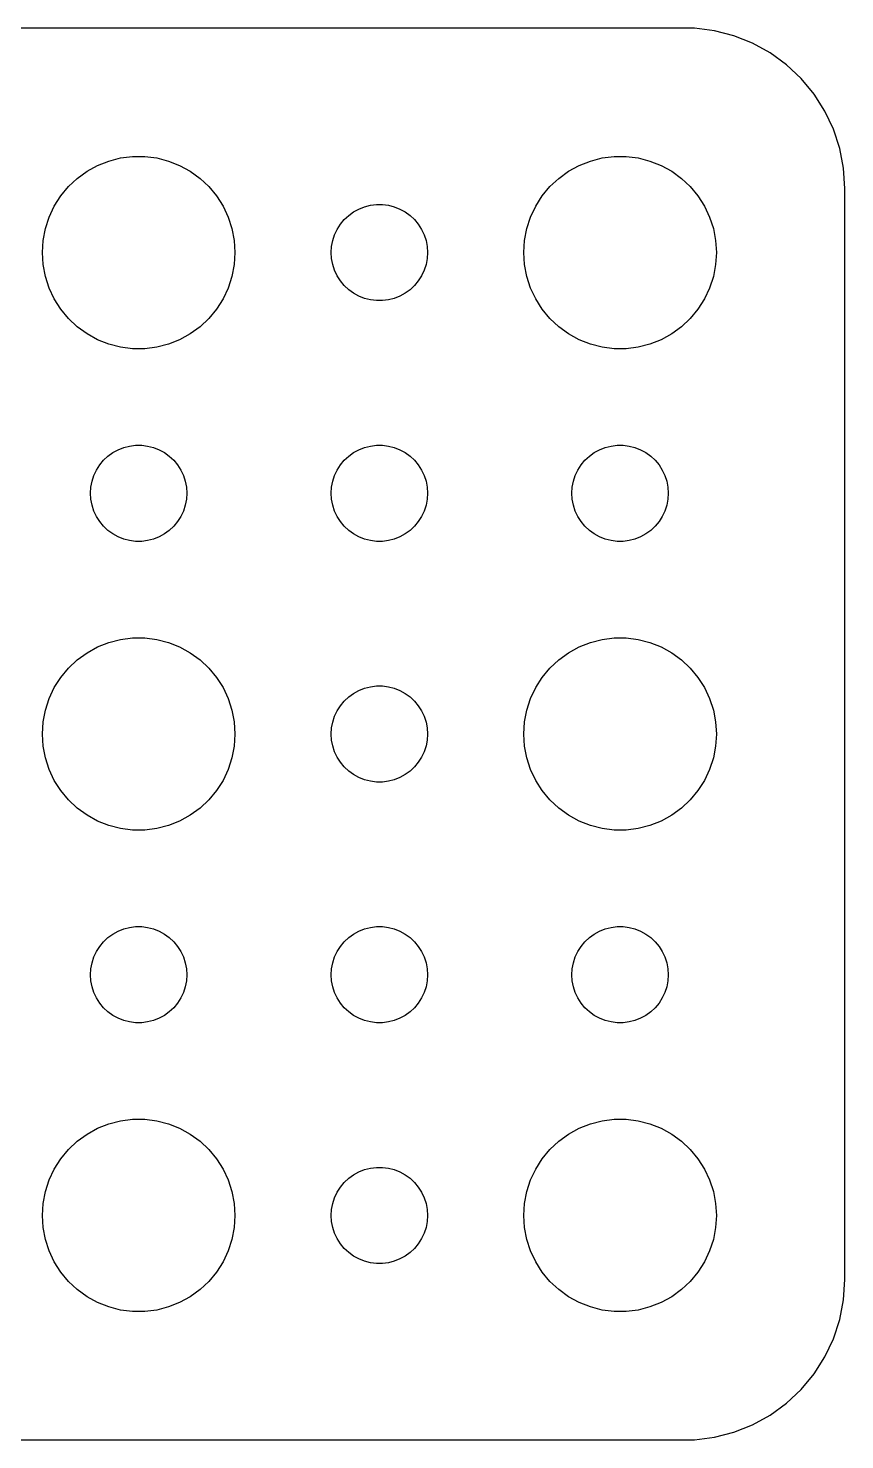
# Model space of a CAD drawing. Header units: metres. Extents: x -22 to 22, y 248 to 508.
# Drawn here: x -3.44 to 22, y 356.01 to 399.99 of the extents above; entities that cross this region are included whole.
import ezdxf

# ---------------------------------------------------------------- set-up
doc = ezdxf.new("R2010")
doc.units = ezdxf.units.M

msp = doc.modelspace()

# ---------------------------------------------------------------- linework, layer by layer
for p, q in [((17.3139, 399.99), (-17.3139, 399.99)), ((17.9369, 399.911), (17.3139, 399.99)), ((18.5451, 399.755), (17.9369, 399.911)), ((19.1289, 399.524), (18.5451, 399.755)), ((19.6791, 399.222), (19.1289, 399.524)), ((20.1871, 398.853), (19.6791, 399.222)), ((20.6448, 398.423), (20.1871, 398.853)), ((21.0451, 397.939), (20.6448, 398.423)), ((21.3815, 397.409), (21.0451, 397.939)), ((21.6489, 396.841), (21.3815, 397.409)), ((21.8429, 396.243), (21.6489, 396.841)), ((-1.27733, 395.714), (-0.927048, 395.853)), ((-0.927048, 395.853), (-0.562134, 395.947)), ((-0.562134, 395.947), (-0.18837, 395.994)), ((-0.18837, 395.994), (0.18837, 395.994)), ((0.18837, 395.994), (0.562134, 395.947)), ((0.562134, 395.947), (0.927048, 395.853)), ((0.927048, 395.853), (1.27733, 395.714)), ((13.7227, 395.714), (14.0729, 395.853)), ((14.0729, 395.853), (14.4379, 395.947)), ((14.4379, 395.947), (14.8116, 395.994)), ((14.8116, 395.994), (15.1884, 395.994)), ((15.1884, 395.994), (15.5621, 395.947)), ((15.5621, 395.947), (15.927, 395.853)), ((15.927, 395.853), (16.2773, 395.714)), ((21.9606, 395.627), (21.8429, 396.243)), ((-1.91226, 395.312), (-1.60747, 395.533)), ((-1.60747, 395.533), (-1.27733, 395.714)), ((1.27733, 395.714), (1.60747, 395.533)), ((1.60747, 395.533), (1.91226, 395.312)), ((13.0877, 395.312), (13.3925, 395.533)), ((13.3925, 395.533), (13.7227, 395.714)), ((16.2773, 395.714), (16.6075, 395.533)), ((16.6075, 395.533), (16.9123, 395.312)), ((22, 395), (21.9606, 395.627)), ((-2.42705, 394.763), (-2.1869, 395.054)), ((-2.1869, 395.054), (-1.91226, 395.312)), ((1.91226, 395.312), (2.1869, 395.054)), ((2.1869, 395.054), (2.42705, 394.763)), ((12.5729, 394.763), (12.8131, 395.054)), ((12.8131, 395.054), (13.0877, 395.312)), ((16.9123, 395.312), (17.1869, 395.054)), ((17.1869, 395.054), (17.427, 394.763)), ((22, 361), (22, 395)), ((-2.62891, 394.445), (-2.42705, 394.763)), ((2.42705, 394.763), (2.62891, 394.445)), ((12.3711, 394.445), (12.5729, 394.763)), ((17.427, 394.763), (17.6289, 394.445)), ((-2.90575, 393.746), (-2.78932, 394.104)), ((-2.78932, 394.104), (-2.62891, 394.445)), ((2.62891, 394.445), (2.78932, 394.104)), ((2.78932, 394.104), (2.90575, 393.746)), ((6.40654, 394.027), (6.54385, 394.156)), ((6.54385, 394.156), (6.69626, 394.266)), ((6.69626, 394.266), (6.86133, 394.357)), ((6.86133, 394.357), (7.03647, 394.427)), ((7.03647, 394.427), (7.21892, 394.473)), ((7.21892, 394.473), (7.40581, 394.497)), ((7.40581, 394.497), (7.59418, 394.497)), ((7.59418, 394.497), (7.78107, 394.473)), ((7.78107, 394.473), (7.96352, 394.427)), ((7.96352, 394.427), (8.13866, 394.357)), ((8.13866, 394.357), (8.30373, 394.266)), ((8.30373, 394.266), (8.45613, 394.156)), ((8.45613, 394.156), (8.59344, 394.027)), ((12.0942, 393.746), (12.2107, 394.104)), ((12.2107, 394.104), (12.3711, 394.445)), ((17.6289, 394.445), (17.7893, 394.104)), ((17.7893, 394.104), (17.9057, 393.746)), ((-2.97633, 393.376), (-2.90575, 393.746)), ((2.90575, 393.746), (2.97633, 393.376)), ((6.10533, 393.552), (6.18553, 393.723)), ((6.18553, 393.723), (6.28647, 393.882)), ((6.28647, 393.882), (6.40654, 394.027)), ((8.59344, 394.027), (8.71352, 393.882)), ((8.71352, 393.882), (8.81445, 393.723)), ((8.81445, 393.723), (8.89465, 393.552)), ((12.0237, 393.376), (12.0942, 393.746)), ((17.9057, 393.746), (17.9763, 393.376)), ((-3, 393), (-2.97633, 393.376)), ((2.97633, 393.376), (3, 393)), ((6, 393), (6.01183, 393.188)), ((6.01183, 393.188), (6.04712, 393.373)), ((6.04712, 393.373), (6.10533, 393.552)), ((8.89465, 393.552), (8.95287, 393.373)), ((8.95287, 393.373), (8.98816, 393.188)), ((8.98816, 393.188), (9, 393)), ((12, 393), (12.0237, 393.376)), ((17.9763, 393.376), (18, 393)), ((-2.97633, 392.624), (-3, 393)), ((3, 393), (2.97633, 392.624)), ((6.01183, 392.812), (6, 393)), ((6.04712, 392.627), (6.01183, 392.812)), ((8.98816, 392.812), (8.95287, 392.627)), ((9, 393), (8.98816, 392.812)), ((12.0237, 392.624), (12, 393)), ((18, 393), (17.9763, 392.624)), ((-2.90575, 392.254), (-2.97633, 392.624)), ((2.97633, 392.624), (2.90575, 392.254)), ((6.10533, 392.448), (6.04712, 392.627)), ((6.18553, 392.277), (6.10533, 392.448)), ((8.89465, 392.448), (8.81445, 392.277)), ((8.95287, 392.627), (8.89465, 392.448)), ((12.0942, 392.254), (12.0237, 392.624)), ((17.9763, 392.624), (17.9057, 392.254)), ((-2.78932, 391.896), (-2.90575, 392.254)), ((-2.62891, 391.555), (-2.78932, 391.896)), ((2.78932, 391.896), (2.62891, 391.555)), ((2.90575, 392.254), (2.78932, 391.896)), ((6.28647, 392.118), (6.18553, 392.277)), ((6.40654, 391.973), (6.28647, 392.118)), ((6.54385, 391.844), (6.40654, 391.973)), ((8.59344, 391.973), (8.45613, 391.844)), ((8.71352, 392.118), (8.59344, 391.973)), ((8.81445, 392.277), (8.71352, 392.118)), ((12.2107, 391.896), (12.0942, 392.254)), ((12.3711, 391.555), (12.2107, 391.896)), ((17.7893, 391.896), (17.6289, 391.555)), ((17.9057, 392.254), (17.7893, 391.896)), ((-2.42705, 391.237), (-2.62891, 391.555)), ((2.62891, 391.555), (2.42705, 391.237)), ((6.69626, 391.734), (6.54385, 391.844)), ((6.86133, 391.643), (6.69626, 391.734)), ((7.03647, 391.573), (6.86133, 391.643)), ((7.21892, 391.527), (7.03647, 391.573)), ((7.40581, 391.503), (7.21892, 391.527)), ((7.59418, 391.503), (7.40581, 391.503)), ((7.78107, 391.527), (7.59418, 391.503)), ((7.96352, 391.573), (7.78107, 391.527)), ((8.13866, 391.643), (7.96352, 391.573)), ((8.30373, 391.734), (8.13866, 391.643)), ((8.45613, 391.844), (8.30373, 391.734)), ((12.5729, 391.237), (12.3711, 391.555)), ((17.6289, 391.555), (17.427, 391.237)), ((-2.1869, 390.946), (-2.42705, 391.237)), ((2.42705, 391.237), (2.1869, 390.946)), ((12.8131, 390.946), (12.5729, 391.237)), ((17.427, 391.237), (17.1869, 390.946)), ((-1.91226, 390.688), (-2.1869, 390.946)), ((-1.60747, 390.467), (-1.91226, 390.688)), ((1.91226, 390.688), (1.60747, 390.467)), ((2.1869, 390.946), (1.91226, 390.688)), ((13.0877, 390.688), (12.8131, 390.946)), ((13.3925, 390.467), (13.0877, 390.688)), ((16.9123, 390.688), (16.6075, 390.467)), ((17.1869, 390.946), (16.9123, 390.688)), ((-1.27733, 390.286), (-1.60747, 390.467)), ((-0.927048, 390.147), (-1.27733, 390.286)), ((-0.562134, 390.053), (-0.927048, 390.147)), ((0.927048, 390.147), (0.562134, 390.053)), ((1.27733, 390.286), (0.927048, 390.147)), ((1.60747, 390.467), (1.27733, 390.286)), ((13.7227, 390.286), (13.3925, 390.467)), ((14.0729, 390.147), (13.7227, 390.286)), ((14.4379, 390.053), (14.0729, 390.147)), ((15.927, 390.147), (15.5621, 390.053)), ((16.2773, 390.286), (15.927, 390.147)), ((16.6075, 390.467), (16.2773, 390.286)), ((-0.18837, 390.006), (-0.562134, 390.053)), ((0.18837, 390.006), (-0.18837, 390.006)), ((0.562134, 390.053), (0.18837, 390.006)), ((14.8116, 390.006), (14.4379, 390.053)), ((15.1884, 390.006), (14.8116, 390.006)), ((15.5621, 390.053), (15.1884, 390.006)), ((-1.09344, 386.527), (-0.956131, 386.656)), ((-0.956131, 386.656), (-0.803726, 386.766)), ((-0.803726, 386.766), (-0.638657, 386.857)), ((-0.638657, 386.857), (-0.463516, 386.927)), ((-0.463516, 386.927), (-0.281067, 386.973)), ((-0.281067, 386.973), (-0.094177, 386.997)), ((-0.094177, 386.997), (0.094177, 386.997)), ((0.094177, 386.997), (0.281067, 386.973)), ((0.281067, 386.973), (0.463516, 386.927)), ((0.463516, 386.927), (0.638657, 386.857)), ((0.638657, 386.857), (0.803726, 386.766)), ((0.803726, 386.766), (0.956131, 386.656)), ((0.956131, 386.656), (1.09344, 386.527)), ((6.40654, 386.527), (6.54385, 386.656)), ((6.54385, 386.656), (6.69626, 386.766)), ((6.69626, 386.766), (6.86133, 386.857)), ((6.86133, 386.857), (7.03647, 386.927)), ((7.03647, 386.927), (7.21892, 386.973)), ((7.21892, 386.973), (7.40581, 386.997)), ((7.40581, 386.997), (7.59418, 386.997)), ((7.59418, 386.997), (7.78107, 386.973)), ((7.78107, 386.973), (7.96352, 386.927)), ((7.96352, 386.927), (8.13866, 386.857)), ((8.13866, 386.857), (8.30373, 386.766)), ((8.30373, 386.766), (8.45613, 386.656)), ((8.45613, 386.656), (8.59344, 386.527)), ((13.9065, 386.527), (14.0439, 386.656)), ((14.0439, 386.656), (14.1963, 386.766)), ((14.1963, 386.766), (14.3613, 386.857)), ((14.3613, 386.857), (14.5365, 386.927)), ((14.5365, 386.927), (14.7189, 386.973)), ((14.7189, 386.973), (14.9058, 386.997)), ((14.9058, 386.997), (15.0942, 386.997)), ((15.0942, 386.997), (15.2811, 386.973)), ((15.2811, 386.973), (15.4635, 386.927)), ((15.4635, 386.927), (15.6387, 386.857)), ((15.6387, 386.857), (15.8037, 386.766)), ((15.8037, 386.766), (15.9561, 386.656)), ((15.9561, 386.656), (16.0934, 386.527)), ((-1.39465, 386.052), (-1.31445, 386.223)), ((-1.31445, 386.223), (-1.21352, 386.382)), ((-1.21352, 386.382), (-1.09344, 386.527)), ((1.09344, 386.527), (1.21352, 386.382)), ((1.21352, 386.382), (1.31445, 386.223)), ((1.31445, 386.223), (1.39465, 386.052)), ((6.10533, 386.052), (6.18553, 386.223)), ((6.18553, 386.223), (6.28647, 386.382)), ((6.28647, 386.382), (6.40654, 386.527)), ((8.59344, 386.527), (8.71352, 386.382)), ((8.71352, 386.382), (8.81445, 386.223)), ((8.81445, 386.223), (8.89465, 386.052)), ((13.6053, 386.052), (13.6855, 386.223)), ((13.6855, 386.223), (13.7865, 386.382)), ((13.7865, 386.382), (13.9065, 386.527)), ((16.0934, 386.527), (16.2135, 386.382)), ((16.2135, 386.382), (16.3145, 386.223)), ((16.3145, 386.223), (16.3947, 386.052)), ((-1.48816, 385.688), (-1.45287, 385.873)), ((-1.45287, 385.873), (-1.39465, 386.052)), ((1.39465, 386.052), (1.45287, 385.873)), ((1.45287, 385.873), (1.48816, 385.688)), ((6.01183, 385.688), (6.04712, 385.873)), ((6.04712, 385.873), (6.10533, 386.052)), ((8.89465, 386.052), (8.95287, 385.873)), ((8.95287, 385.873), (8.98816, 385.688)), ((13.5118, 385.688), (13.5471, 385.873)), ((13.5471, 385.873), (13.6053, 386.052)), ((16.3947, 386.052), (16.4529, 385.873)), ((16.4529, 385.873), (16.4882, 385.688)), ((-1.5, 385.5), (-1.48816, 385.688)), ((-1.48816, 385.312), (-1.5, 385.5)), ((-1.45287, 385.127), (-1.48816, 385.312)), ((1.48816, 385.312), (1.45287, 385.127)), ((1.48816, 385.688), (1.5, 385.5)), ((1.5, 385.5), (1.48816, 385.312)), ((6, 385.5), (6.01183, 385.688)), ((6.01183, 385.312), (6, 385.5)), ((6.04712, 385.127), (6.01183, 385.312)), ((8.98816, 385.312), (8.95287, 385.127)), ((8.98816, 385.688), (9, 385.5)), ((9, 385.5), (8.98816, 385.312)), ((13.5, 385.5), (13.5118, 385.688)), ((13.5118, 385.312), (13.5, 385.5)), ((13.5471, 385.127), (13.5118, 385.312)), ((16.4882, 385.312), (16.4529, 385.127)), ((16.4882, 385.688), (16.5, 385.5)), ((16.5, 385.5), (16.4882, 385.312)), ((-1.39465, 384.948), (-1.45287, 385.127)), ((-1.31445, 384.777), (-1.39465, 384.948)), ((1.39465, 384.948), (1.31445, 384.777)), ((1.45287, 385.127), (1.39465, 384.948)), ((6.10533, 384.948), (6.04712, 385.127)), ((6.18553, 384.777), (6.10533, 384.948)), ((8.89465, 384.948), (8.81445, 384.777)), ((8.95287, 385.127), (8.89465, 384.948)), ((13.6053, 384.948), (13.5471, 385.127)), ((13.6855, 384.777), (13.6053, 384.948)), ((16.3947, 384.948), (16.3145, 384.777)), ((16.4529, 385.127), (16.3947, 384.948)), ((-1.21352, 384.618), (-1.31445, 384.777)), ((-1.09344, 384.473), (-1.21352, 384.618)), ((-0.956131, 384.344), (-1.09344, 384.473)), ((1.09344, 384.473), (0.956131, 384.344)), ((1.21352, 384.618), (1.09344, 384.473)), ((1.31445, 384.777), (1.21352, 384.618)), ((6.28647, 384.618), (6.18553, 384.777)), ((6.40654, 384.473), (6.28647, 384.618)), ((6.54385, 384.344), (6.40654, 384.473)), ((8.59344, 384.473), (8.45613, 384.344)), ((8.71352, 384.618), (8.59344, 384.473)), ((8.81445, 384.777), (8.71352, 384.618)), ((13.7865, 384.618), (13.6855, 384.777)), ((13.9065, 384.473), (13.7865, 384.618)), ((14.0439, 384.344), (13.9065, 384.473)), ((16.0934, 384.473), (15.9561, 384.344)), ((16.2135, 384.618), (16.0934, 384.473)), ((16.3145, 384.777), (16.2135, 384.618)), ((-0.803726, 384.234), (-0.956131, 384.344)), ((-0.638657, 384.143), (-0.803726, 384.234)), ((-0.463516, 384.073), (-0.638657, 384.143)), ((-0.281067, 384.027), (-0.463516, 384.073)), ((-0.094177, 384.003), (-0.281067, 384.027)), ((0.094177, 384.003), (-0.094177, 384.003)), ((0.281067, 384.027), (0.094177, 384.003)), ((0.463516, 384.073), (0.281067, 384.027)), ((0.638657, 384.143), (0.463516, 384.073)), ((0.803726, 384.234), (0.638657, 384.143)), ((0.956131, 384.344), (0.803726, 384.234)), ((6.69626, 384.234), (6.54385, 384.344)), ((6.86133, 384.143), (6.69626, 384.234)), ((7.03647, 384.073), (6.86133, 384.143)), ((7.21892, 384.027), (7.03647, 384.073)), ((7.40581, 384.003), (7.21892, 384.027)), ((7.59418, 384.003), (7.40581, 384.003)), ((7.78107, 384.027), (7.59418, 384.003)), ((7.96352, 384.073), (7.78107, 384.027)), ((8.13866, 384.143), (7.96352, 384.073)), ((8.30373, 384.234), (8.13866, 384.143)), ((8.45613, 384.344), (8.30373, 384.234)), ((14.1963, 384.234), (14.0439, 384.344)), ((14.3613, 384.143), (14.1963, 384.234)), ((14.5365, 384.073), (14.3613, 384.143)), ((14.7189, 384.027), (14.5365, 384.073)), ((14.9058, 384.003), (14.7189, 384.027)), ((15.0942, 384.003), (14.9058, 384.003)), ((15.2811, 384.027), (15.0942, 384.003)), ((15.4635, 384.073), (15.2811, 384.027)), ((15.6387, 384.143), (15.4635, 384.073)), ((15.8037, 384.234), (15.6387, 384.143)), ((15.9561, 384.344), (15.8037, 384.234)), ((-0.927048, 380.853), (-0.562134, 380.947)), ((-0.562134, 380.947), (-0.18837, 380.994)), ((-0.18837, 380.994), (0.18837, 380.994)), ((0.18837, 380.994), (0.562134, 380.947)), ((0.562134, 380.947), (0.927048, 380.853)), ((14.0729, 380.853), (14.4379, 380.947)), ((14.4379, 380.947), (14.8116, 380.994)), ((14.8116, 380.994), (15.1884, 380.994)), ((15.1884, 380.994), (15.5621, 380.947)), ((15.5621, 380.947), (15.927, 380.853)), ((-1.91226, 380.312), (-1.60747, 380.533)), ((-1.60747, 380.533), (-1.27733, 380.714)), ((-1.27733, 380.714), (-0.927048, 380.853)), ((0.927048, 380.853), (1.27733, 380.714)), ((1.27733, 380.714), (1.60747, 380.533)), ((1.60747, 380.533), (1.91226, 380.312)), ((13.0877, 380.312), (13.3925, 380.533)), ((13.3925, 380.533), (13.7227, 380.714)), ((13.7227, 380.714), (14.0729, 380.853)), ((15.927, 380.853), (16.2773, 380.714)), ((16.2773, 380.714), (16.6075, 380.533)), ((16.6075, 380.533), (16.9123, 380.312)), ((-2.42705, 379.763), (-2.1869, 380.054)), ((-2.1869, 380.054), (-1.91226, 380.312)), ((1.91226, 380.312), (2.1869, 380.054)), ((2.1869, 380.054), (2.42705, 379.763)), ((12.5729, 379.763), (12.8131, 380.054)), ((12.8131, 380.054), (13.0877, 380.312)), ((16.9123, 380.312), (17.1869, 380.054)), ((17.1869, 380.054), (17.427, 379.763)), ((-2.62891, 379.445), (-2.42705, 379.763)), ((2.42705, 379.763), (2.62891, 379.445)), ((12.3711, 379.445), (12.5729, 379.763)), ((17.427, 379.763), (17.6289, 379.445)), ((-2.78932, 379.104), (-2.62891, 379.445)), ((2.62891, 379.445), (2.78932, 379.104)), ((6.40654, 379.027), (6.54385, 379.156)), ((6.54385, 379.156), (6.69626, 379.266)), ((6.69626, 379.266), (6.86133, 379.357)), ((6.86133, 379.357), (7.03647, 379.427)), ((7.03647, 379.427), (7.21892, 379.473)), ((7.21892, 379.473), (7.40581, 379.497)), ((7.40581, 379.497), (7.59418, 379.497)), ((7.59418, 379.497), (7.78107, 379.473)), ((7.78107, 379.473), (7.96352, 379.427)), ((7.96352, 379.427), (8.13866, 379.357)), ((8.13866, 379.357), (8.30373, 379.266)), ((8.30373, 379.266), (8.45613, 379.156)), ((8.45613, 379.156), (8.59344, 379.027)), ((12.2107, 379.104), (12.3711, 379.445)), ((17.6289, 379.445), (17.7893, 379.104)), ((-2.97633, 378.376), (-2.90575, 378.746)), ((-2.90575, 378.746), (-2.78932, 379.104)), ((2.78932, 379.104), (2.90575, 378.746)), ((2.90575, 378.746), (2.97633, 378.376)), ((6.10533, 378.552), (6.18553, 378.723)), ((6.18553, 378.723), (6.28647, 378.882)), ((6.28647, 378.882), (6.40654, 379.027)), ((8.59344, 379.027), (8.71352, 378.882)), ((8.71352, 378.882), (8.81445, 378.723)), ((8.81445, 378.723), (8.89465, 378.552)), ((12.0237, 378.376), (12.0942, 378.746)), ((12.0942, 378.746), (12.2107, 379.104)), ((17.7893, 379.104), (17.9057, 378.746)), ((17.9057, 378.746), (17.9763, 378.376)), ((-3, 378), (-2.97633, 378.376)), ((2.97633, 378.376), (3, 378)), ((6.01183, 378.188), (6.04712, 378.373)), ((6.04712, 378.373), (6.10533, 378.552)), ((8.89465, 378.552), (8.95287, 378.373)), ((8.95287, 378.373), (8.98816, 378.188)), ((12, 378), (12.0237, 378.376)), ((17.9763, 378.376), (18, 378)), ((-2.97633, 377.624), (-3, 378)), ((3, 378), (2.97633, 377.624)), ((6, 378), (6.01183, 378.188)), ((6.01183, 377.812), (6, 378)), ((6.04712, 377.627), (6.01183, 377.812)), ((8.98816, 377.812), (8.95287, 377.627)), ((8.98816, 378.188), (9, 378)), ((9, 378), (8.98816, 377.812)), ((12.0237, 377.624), (12, 378)), ((18, 378), (17.9763, 377.624)), ((-2.90575, 377.254), (-2.97633, 377.624)), ((2.97633, 377.624), (2.90575, 377.254)), ((6.10533, 377.448), (6.04712, 377.627)), ((6.18553, 377.277), (6.10533, 377.448)), ((8.89465, 377.448), (8.81445, 377.277)), ((8.95287, 377.627), (8.89465, 377.448)), ((12.0942, 377.254), (12.0237, 377.624)), ((17.9763, 377.624), (17.9057, 377.254)), ((-2.78932, 376.896), (-2.90575, 377.254)), ((2.90575, 377.254), (2.78932, 376.896)), ((6.28647, 377.118), (6.18553, 377.277)), ((6.40654, 376.973), (6.28647, 377.118)), ((6.54385, 376.844), (6.40654, 376.973)), ((8.59344, 376.973), (8.45613, 376.844)), ((8.71352, 377.118), (8.59344, 376.973)), ((8.81445, 377.277), (8.71352, 377.118)), ((12.2107, 376.896), (12.0942, 377.254)), ((17.9057, 377.254), (17.7893, 376.896)), ((-2.62891, 376.555), (-2.78932, 376.896)), ((-2.42705, 376.237), (-2.62891, 376.555)), ((2.62891, 376.555), (2.42705, 376.237)), ((2.78932, 376.896), (2.62891, 376.555)), ((6.69626, 376.734), (6.54385, 376.844)), ((6.86133, 376.643), (6.69626, 376.734)), ((7.03647, 376.573), (6.86133, 376.643)), ((7.21892, 376.527), (7.03647, 376.573)), ((7.40581, 376.503), (7.21892, 376.527)), ((7.59418, 376.503), (7.40581, 376.503)), ((7.78107, 376.527), (7.59418, 376.503)), ((7.96352, 376.573), (7.78107, 376.527)), ((8.13866, 376.643), (7.96352, 376.573)), ((8.30373, 376.734), (8.13866, 376.643)), ((8.45613, 376.844), (8.30373, 376.734)), ((12.3711, 376.555), (12.2107, 376.896)), ((12.5729, 376.237), (12.3711, 376.555)), ((17.6289, 376.555), (17.427, 376.237)), ((17.7893, 376.896), (17.6289, 376.555)), ((-2.1869, 375.946), (-2.42705, 376.237)), ((2.42705, 376.237), (2.1869, 375.946)), ((12.8131, 375.946), (12.5729, 376.237)), ((17.427, 376.237), (17.1869, 375.946)), ((-1.91226, 375.688), (-2.1869, 375.946)), ((-1.60747, 375.467), (-1.91226, 375.688)), ((1.91226, 375.688), (1.60747, 375.467)), ((2.1869, 375.946), (1.91226, 375.688)), ((13.0877, 375.688), (12.8131, 375.946)), ((13.3925, 375.467), (13.0877, 375.688)), ((16.9123, 375.688), (16.6075, 375.467)), ((17.1869, 375.946), (16.9123, 375.688)), ((-1.27733, 375.286), (-1.60747, 375.467)), ((-0.927048, 375.147), (-1.27733, 375.286)), ((1.27733, 375.286), (0.927048, 375.147)), ((1.60747, 375.467), (1.27733, 375.286)), ((13.7227, 375.286), (13.3925, 375.467)), ((14.0729, 375.147), (13.7227, 375.286)), ((16.2773, 375.286), (15.927, 375.147)), ((16.6075, 375.467), (16.2773, 375.286)), ((-0.562134, 375.053), (-0.927048, 375.147)), ((-0.18837, 375.006), (-0.562134, 375.053)), ((0.18837, 375.006), (-0.18837, 375.006)), ((0.562134, 375.053), (0.18837, 375.006)), ((0.927048, 375.147), (0.562134, 375.053)), ((14.4379, 375.053), (14.0729, 375.147)), ((14.8116, 375.006), (14.4379, 375.053)), ((15.1884, 375.006), (14.8116, 375.006)), ((15.5621, 375.053), (15.1884, 375.006)), ((15.927, 375.147), (15.5621, 375.053)), ((-1.09344, 371.527), (-0.956131, 371.656)), ((-0.956131, 371.656), (-0.803726, 371.766)), ((-0.803726, 371.766), (-0.638657, 371.857)), ((-0.638657, 371.857), (-0.463516, 371.927)), ((-0.463516, 371.927), (-0.281067, 371.973)), ((-0.281067, 371.973), (-0.094177, 371.997)), ((-0.094177, 371.997), (0.094177, 371.997)), ((0.094177, 371.997), (0.281067, 371.973)), ((0.281067, 371.973), (0.463516, 371.927)), ((0.463516, 371.927), (0.638657, 371.857)), ((0.638657, 371.857), (0.803726, 371.766)), ((0.803726, 371.766), (0.956131, 371.656)), ((0.956131, 371.656), (1.09344, 371.527)), ((6.40654, 371.527), (6.54385, 371.656)), ((6.54385, 371.656), (6.69626, 371.766)), ((6.69626, 371.766), (6.86133, 371.857)), ((6.86133, 371.857), (7.03647, 371.927)), ((7.03647, 371.927), (7.21892, 371.973)), ((7.21892, 371.973), (7.40581, 371.997)), ((7.40581, 371.997), (7.59418, 371.997)), ((7.59418, 371.997), (7.78107, 371.973)), ((7.78107, 371.973), (7.96352, 371.927)), ((7.96352, 371.927), (8.13866, 371.857)), ((8.13866, 371.857), (8.30373, 371.766)), ((8.30373, 371.766), (8.45613, 371.656)), ((8.45613, 371.656), (8.59344, 371.527)), ((13.9065, 371.527), (14.0439, 371.656)), ((14.0439, 371.656), (14.1963, 371.766)), ((14.1963, 371.766), (14.3613, 371.857)), ((14.3613, 371.857), (14.5365, 371.927)), ((14.5365, 371.927), (14.7189, 371.973)), ((14.7189, 371.973), (14.9058, 371.997)), ((14.9058, 371.997), (15.0942, 371.997)), ((15.0942, 371.997), (15.2811, 371.973)), ((15.2811, 371.973), (15.4635, 371.927)), ((15.4635, 371.927), (15.6387, 371.857)), ((15.6387, 371.857), (15.8037, 371.766)), ((15.8037, 371.766), (15.9561, 371.656)), ((15.9561, 371.656), (16.0934, 371.527)), ((-1.39465, 371.052), (-1.31445, 371.223)), ((-1.31445, 371.223), (-1.21352, 371.382)), ((-1.21352, 371.382), (-1.09344, 371.527)), ((1.09344, 371.527), (1.21352, 371.382)), ((1.21352, 371.382), (1.31445, 371.223)), ((1.31445, 371.223), (1.39465, 371.052)), ((6.10533, 371.052), (6.18553, 371.223)), ((6.18553, 371.223), (6.28647, 371.382)), ((6.28647, 371.382), (6.40654, 371.527)), ((8.59344, 371.527), (8.71352, 371.382)), ((8.71352, 371.382), (8.81445, 371.223)), ((8.81445, 371.223), (8.89465, 371.052)), ((13.6053, 371.052), (13.6855, 371.223)), ((13.6855, 371.223), (13.7865, 371.382)), ((13.7865, 371.382), (13.9065, 371.527)), ((16.0934, 371.527), (16.2135, 371.382)), ((16.2135, 371.382), (16.3145, 371.223)), ((16.3145, 371.223), (16.3947, 371.052)), ((-1.48816, 370.688), (-1.45287, 370.873)), ((-1.45287, 370.873), (-1.39465, 371.052)), ((1.39465, 371.052), (1.45287, 370.873)), ((1.45287, 370.873), (1.48816, 370.688)), ((6.01183, 370.688), (6.04712, 370.873)), ((6.04712, 370.873), (6.10533, 371.052)), ((8.89465, 371.052), (8.95287, 370.873)), ((8.95287, 370.873), (8.98816, 370.688)), ((13.5118, 370.688), (13.5471, 370.873)), ((13.5471, 370.873), (13.6053, 371.052)), ((16.3947, 371.052), (16.4529, 370.873)), ((16.4529, 370.873), (16.4882, 370.688)), ((-1.5, 370.5), (-1.48816, 370.688)), ((-1.48816, 370.312), (-1.5, 370.5)), ((-1.45287, 370.127), (-1.48816, 370.312)), ((1.48816, 370.312), (1.45287, 370.127)), ((1.48816, 370.688), (1.5, 370.5)), ((1.5, 370.5), (1.48816, 370.312)), ((6, 370.5), (6.01183, 370.688)), ((6.01183, 370.312), (6, 370.5)), ((6.04712, 370.127), (6.01183, 370.312)), ((8.98816, 370.312), (8.95287, 370.127)), ((8.98816, 370.688), (9, 370.5)), ((9, 370.5), (8.98816, 370.312)), ((13.5, 370.5), (13.5118, 370.688)), ((13.5118, 370.312), (13.5, 370.5)), ((13.5471, 370.127), (13.5118, 370.312)), ((16.4882, 370.312), (16.4529, 370.127)), ((16.4882, 370.688), (16.5, 370.5)), ((16.5, 370.5), (16.4882, 370.312)), ((-1.39465, 369.948), (-1.45287, 370.127)), ((-1.31445, 369.777), (-1.39465, 369.948)), ((1.39465, 369.948), (1.31445, 369.777)), ((1.45287, 370.127), (1.39465, 369.948)), ((6.10533, 369.948), (6.04712, 370.127)), ((6.18553, 369.777), (6.10533, 369.948)), ((8.89465, 369.948), (8.81445, 369.777)), ((8.95287, 370.127), (8.89465, 369.948)), ((13.6053, 369.948), (13.5471, 370.127)), ((13.6855, 369.777), (13.6053, 369.948)), ((16.3947, 369.948), (16.3145, 369.777)), ((16.4529, 370.127), (16.3947, 369.948)), ((-1.21352, 369.618), (-1.31445, 369.777)), ((-1.09344, 369.473), (-1.21352, 369.618)), ((-0.956131, 369.344), (-1.09344, 369.473)), ((1.09344, 369.473), (0.956131, 369.344)), ((1.21352, 369.618), (1.09344, 369.473)), ((1.31445, 369.777), (1.21352, 369.618)), ((6.28647, 369.618), (6.18553, 369.777)), ((6.40654, 369.473), (6.28647, 369.618)), ((6.54385, 369.344), (6.40654, 369.473)), ((8.59344, 369.473), (8.45613, 369.344)), ((8.71352, 369.618), (8.59344, 369.473)), ((8.81445, 369.777), (8.71352, 369.618)), ((13.7865, 369.618), (13.6855, 369.777)), ((13.9065, 369.473), (13.7865, 369.618)), ((14.0439, 369.344), (13.9065, 369.473)), ((16.0934, 369.473), (15.9561, 369.344)), ((16.2135, 369.618), (16.0934, 369.473)), ((16.3145, 369.777), (16.2135, 369.618)), ((-0.803726, 369.234), (-0.956131, 369.344)), ((-0.638657, 369.143), (-0.803726, 369.234)), ((-0.463516, 369.073), (-0.638657, 369.143)), ((-0.281067, 369.027), (-0.463516, 369.073)), ((-0.094177, 369.003), (-0.281067, 369.027)), ((0.094177, 369.003), (-0.094177, 369.003)), ((0.281067, 369.027), (0.094177, 369.003)), ((0.463516, 369.073), (0.281067, 369.027)), ((0.638657, 369.143), (0.463516, 369.073)), ((0.803726, 369.234), (0.638657, 369.143)), ((0.956131, 369.344), (0.803726, 369.234)), ((6.69626, 369.234), (6.54385, 369.344)), ((6.86133, 369.143), (6.69626, 369.234)), ((7.03647, 369.073), (6.86133, 369.143)), ((7.21892, 369.027), (7.03647, 369.073)), ((7.40581, 369.003), (7.21892, 369.027)), ((7.59418, 369.003), (7.40581, 369.003)), ((7.78107, 369.027), (7.59418, 369.003)), ((7.96352, 369.073), (7.78107, 369.027)), ((8.13866, 369.143), (7.96352, 369.073)), ((8.30373, 369.234), (8.13866, 369.143)), ((8.45613, 369.344), (8.30373, 369.234)), ((14.1963, 369.234), (14.0439, 369.344)), ((14.3613, 369.143), (14.1963, 369.234)), ((14.5365, 369.073), (14.3613, 369.143)), ((14.7189, 369.027), (14.5365, 369.073)), ((14.9058, 369.003), (14.7189, 369.027)), ((15.0942, 369.003), (14.9058, 369.003)), ((15.2811, 369.027), (15.0942, 369.003)), ((15.4635, 369.073), (15.2811, 369.027)), ((15.6387, 369.143), (15.4635, 369.073)), ((15.8037, 369.234), (15.6387, 369.143)), ((15.9561, 369.344), (15.8037, 369.234)), ((-0.927048, 365.853), (-0.562134, 365.947)), ((-0.562134, 365.947), (-0.18837, 365.994)), ((-0.18837, 365.994), (0.18837, 365.994)), ((0.18837, 365.994), (0.562134, 365.947)), ((0.562134, 365.947), (0.927048, 365.853)), ((14.0729, 365.853), (14.4379, 365.947)), ((14.4379, 365.947), (14.8116, 365.994)), ((14.8116, 365.994), (15.1884, 365.994)), ((15.1884, 365.994), (15.5621, 365.947)), ((15.5621, 365.947), (15.927, 365.853)), ((-1.91226, 365.312), (-1.60747, 365.533)), ((-1.60747, 365.533), (-1.27733, 365.714)), ((-1.27733, 365.714), (-0.927048, 365.853)), ((0.927048, 365.853), (1.27733, 365.714)), ((1.27733, 365.714), (1.60747, 365.533)), ((1.60747, 365.533), (1.91226, 365.312)), ((13.0877, 365.312), (13.3925, 365.533)), ((13.3925, 365.533), (13.7227, 365.714)), ((13.7227, 365.714), (14.0729, 365.853)), ((15.927, 365.853), (16.2773, 365.714)), ((16.2773, 365.714), (16.6075, 365.533)), ((16.6075, 365.533), (16.9123, 365.312)), ((-2.42705, 364.763), (-2.1869, 365.054)), ((-2.1869, 365.054), (-1.91226, 365.312)), ((1.91226, 365.312), (2.1869, 365.054)), ((2.1869, 365.054), (2.42705, 364.763)), ((12.5729, 364.763), (12.8131, 365.054)), ((12.8131, 365.054), (13.0877, 365.312)), ((16.9123, 365.312), (17.1869, 365.054)), ((17.1869, 365.054), (17.427, 364.763)), ((-2.62891, 364.445), (-2.42705, 364.763)), ((2.42705, 364.763), (2.62891, 364.445)), ((12.3711, 364.445), (12.5729, 364.763)), ((17.427, 364.763), (17.6289, 364.445)), ((-2.78932, 364.104), (-2.62891, 364.445)), ((2.62891, 364.445), (2.78932, 364.104)), ((6.40654, 364.027), (6.54385, 364.156)), ((6.54385, 364.156), (6.69626, 364.266)), ((6.69626, 364.266), (6.86133, 364.357)), ((6.86133, 364.357), (7.03647, 364.427)), ((7.03647, 364.427), (7.21892, 364.473)), ((7.21892, 364.473), (7.40581, 364.497)), ((7.40581, 364.497), (7.59418, 364.497)), ((7.59418, 364.497), (7.78107, 364.473)), ((7.78107, 364.473), (7.96352, 364.427)), ((7.96352, 364.427), (8.13866, 364.357)), ((8.13866, 364.357), (8.30373, 364.266)), ((8.30373, 364.266), (8.45613, 364.156)), ((8.45613, 364.156), (8.59344, 364.027)), ((12.2107, 364.104), (12.3711, 364.445)), ((17.6289, 364.445), (17.7893, 364.104)), ((-2.97633, 363.376), (-2.90575, 363.746)), ((-2.90575, 363.746), (-2.78932, 364.104)), ((2.78932, 364.104), (2.90575, 363.746)), ((2.90575, 363.746), (2.97633, 363.376)), ((6.10533, 363.552), (6.18553, 363.723)), ((6.18553, 363.723), (6.28647, 363.882)), ((6.28647, 363.882), (6.40654, 364.027)), ((8.59344, 364.027), (8.71352, 363.882)), ((8.71352, 363.882), (8.81445, 363.723)), ((8.81445, 363.723), (8.89465, 363.552)), ((12.0237, 363.376), (12.0942, 363.746)), ((12.0942, 363.746), (12.2107, 364.104)), ((17.7893, 364.104), (17.9057, 363.746)), ((17.9057, 363.746), (17.9763, 363.376)), ((-3, 363), (-2.97633, 363.376)), ((2.97633, 363.376), (3, 363)), ((6.01183, 363.188), (6.04712, 363.373)), ((6.04712, 363.373), (6.10533, 363.552)), ((8.89465, 363.552), (8.95287, 363.373)), ((8.95287, 363.373), (8.98816, 363.188)), ((12, 363), (12.0237, 363.376)), ((17.9763, 363.376), (18, 363)), ((-2.97633, 362.624), (-3, 363)), ((3, 363), (2.97633, 362.624)), ((6, 363), (6.01183, 363.188)), ((6.01183, 362.812), (6, 363)), ((8.98816, 363.188), (9, 363)), ((9, 363), (8.98816, 362.812)), ((12.0237, 362.624), (12, 363)), ((18, 363), (17.9763, 362.624)), ((-2.90575, 362.254), (-2.97633, 362.624)), ((2.97633, 362.624), (2.90575, 362.254)), ((6.04712, 362.627), (6.01183, 362.812)), ((6.10533, 362.448), (6.04712, 362.627)), ((6.18553, 362.277), (6.10533, 362.448)), ((8.89465, 362.448), (8.81445, 362.277)), ((8.95287, 362.627), (8.89465, 362.448)), ((8.98816, 362.812), (8.95287, 362.627)), ((12.0942, 362.254), (12.0237, 362.624)), ((17.9763, 362.624), (17.9057, 362.254)), ((-2.78932, 361.896), (-2.90575, 362.254)), ((2.90575, 362.254), (2.78932, 361.896)), ((6.28647, 362.118), (6.18553, 362.277)), ((6.40654, 361.973), (6.28647, 362.118)), ((6.54385, 361.844), (6.40654, 361.973)), ((8.59344, 361.973), (8.45613, 361.844)), ((8.71352, 362.118), (8.59344, 361.973)), ((8.81445, 362.277), (8.71352, 362.118)), ((12.2107, 361.896), (12.0942, 362.254)), ((17.9057, 362.254), (17.7893, 361.896)), ((-2.62891, 361.555), (-2.78932, 361.896)), ((-2.42705, 361.237), (-2.62891, 361.555)), ((2.62891, 361.555), (2.42705, 361.237)), ((2.78932, 361.896), (2.62891, 361.555)), ((6.69626, 361.734), (6.54385, 361.844)), ((6.86133, 361.643), (6.69626, 361.734)), ((7.03647, 361.573), (6.86133, 361.643)), ((7.21892, 361.527), (7.03647, 361.573)), ((7.40581, 361.503), (7.21892, 361.527)), ((7.78107, 361.527), (7.59418, 361.503)), ((7.96352, 361.573), (7.78107, 361.527)), ((8.13866, 361.643), (7.96352, 361.573)), ((8.30373, 361.734), (8.13866, 361.643)), ((8.45613, 361.844), (8.30373, 361.734)), ((12.3711, 361.555), (12.2107, 361.896)), ((12.5729, 361.237), (12.3711, 361.555)), ((17.6289, 361.555), (17.427, 361.237)), ((17.7893, 361.896), (17.6289, 361.555)), ((-2.1869, 360.946), (-2.42705, 361.237)), ((2.42705, 361.237), (2.1869, 360.946)), ((7.59418, 361.503), (7.40581, 361.503)), ((12.8131, 360.946), (12.5729, 361.237)), ((17.427, 361.237), (17.1869, 360.946)), ((-1.91226, 360.688), (-2.1869, 360.946)), ((-1.60747, 360.467), (-1.91226, 360.688)), ((1.91226, 360.688), (1.60747, 360.467)), ((2.1869, 360.946), (1.91226, 360.688)), ((13.0877, 360.688), (12.8131, 360.946)), ((13.3925, 360.467), (13.0877, 360.688)), ((16.9123, 360.688), (16.6075, 360.467)), ((17.1869, 360.946), (16.9123, 360.688)), ((21.9606, 360.373), (22, 361)), ((-1.27733, 360.286), (-1.60747, 360.467)), ((-0.927048, 360.147), (-1.27733, 360.286)), ((1.27733, 360.286), (0.927048, 360.147)), ((1.60747, 360.467), (1.27733, 360.286)), ((13.7227, 360.286), (13.3925, 360.467)), ((14.0729, 360.147), (13.7227, 360.286)), ((16.2773, 360.286), (15.927, 360.147)), ((16.6075, 360.467), (16.2773, 360.286)), ((21.8429, 359.757), (21.9606, 360.373)), ((-0.562134, 360.053), (-0.927048, 360.147)), ((-0.18837, 360.006), (-0.562134, 360.053)), ((0.18837, 360.006), (-0.18837, 360.006)), ((0.562134, 360.053), (0.18837, 360.006)), ((0.927048, 360.147), (0.562134, 360.053)), ((14.4379, 360.053), (14.0729, 360.147)), ((14.8116, 360.006), (14.4379, 360.053)), ((15.1884, 360.006), (14.8116, 360.006)), ((15.5621, 360.053), (15.1884, 360.006)), ((15.927, 360.147), (15.5621, 360.053)), ((21.6489, 359.159), (21.8429, 359.757)), ((21.3815, 358.591), (21.6489, 359.159)), ((21.0451, 358.061), (21.3815, 358.591)), ((20.6448, 357.577), (21.0451, 358.061)), ((20.1871, 357.147), (20.6448, 357.577)), ((19.6791, 356.778), (20.1871, 357.147)), ((19.1289, 356.476), (19.6791, 356.778)), ((17.9369, 356.089), (18.5451, 356.245)), ((18.5451, 356.245), (19.1289, 356.476)), ((-17.3139, 356.01), (17.3139, 356.01)), ((17.3139, 356.01), (17.9369, 356.089))]:
    msp.add_line(p, q)

doc.saveas('drawing.dxf')
